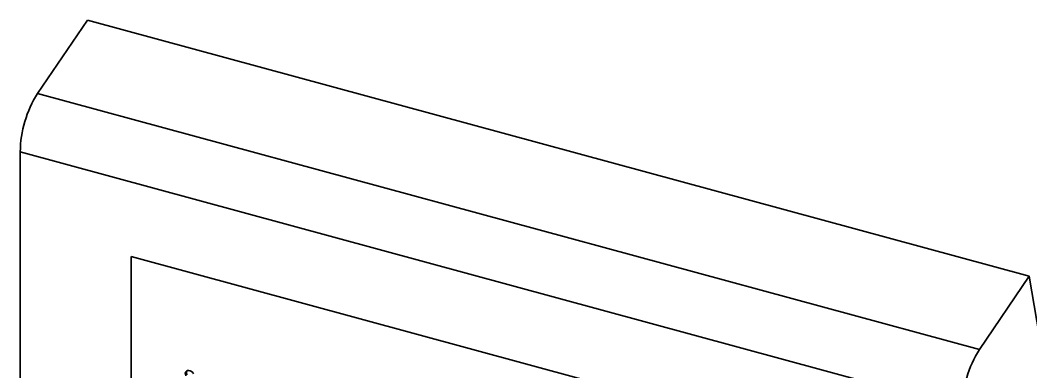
# Model space of a CAD drawing. Header units: millimetres. Extents: x 0 to 4752, y 0 to 3360.
# Drawn here: x 3989.1 to 4419.3, y 1236.1 to 1385.7 of the extents above; entities that cross this region are included whole.
import ezdxf

# ---------------------------------------------------------------- set-up
doc = ezdxf.new("R2010")
doc.units = ezdxf.units.MM
doc.header["$LTSCALE"] = 8

# ---------------------------------------------------------------- blocks, each defined once
blk = doc.blocks.new('工程图视图10')
at = {"color": 7, "linetype": 'Continuous', "lineweight": 35}
for p, q in [((-485.49, 391.58), (-506.72, 360.41)), ((-84.55, 282.61), (-485.49, 391.58)), ((-105.79, 251.44), (-506.72, 360.41)), ((-113.17, 226.57), (-514.1, 335.54)), ((-514.1, 335.54), (-514.1, -304.16)), ((-466.93, 291.04), (-160.34, 207.71)), ((-466.93, 85.32), (-466.93, 291.04)), ((-466.93, 291.04), (-160.34, 207.71)), ((-466.93, 85.32), (-466.93, 291.04)), ((-84.55, 282.61), (-105.79, 251.44)), ((-50.94, 85.01), (-84.55, 282.61))]:
    blk.add_line(p, q, dxfattribs=at)
at = {"color": 7, "linetype": 'Continuous', "lineweight": 35, "flags": 128}
blk.add_lwpolyline([(-440.31, 241.13), (-440.68, 241.68), (-441.18, 242.12), (-441.75, 242.42), (-442.34, 242.55), (-442.89, 242.5), (-443.35, 242.26), (-443.67, 241.87), (-443.82, 241.36), (-443.79, 240.78), (-443.58, 240.19)], dxfattribs=at)
at = {"color": 7, "linetype": 'Continuous', "lineweight": 35}
for centre, radius, start, end in [((-466.46, 334.93), 47.64, 147.6757, 179.2659), ((-65.53, 225.96), 47.64, 147.6757, 179.2659), ((-441.57, 241.6), 1.77, 153.2399, 211.4354)]:
    blk.add_arc(centre, radius, start, end, dxfattribs=at)

msp = doc.modelspace()

# ---------------------------------------------------------------- block references
at = {"color": 7, "linetype": 'Continuous', "lineweight": 35}
msp.add_blockref('工程图视图10', (4503.199805, 994.11156), dxfattribs=at)

doc.saveas('drawing.dxf')
